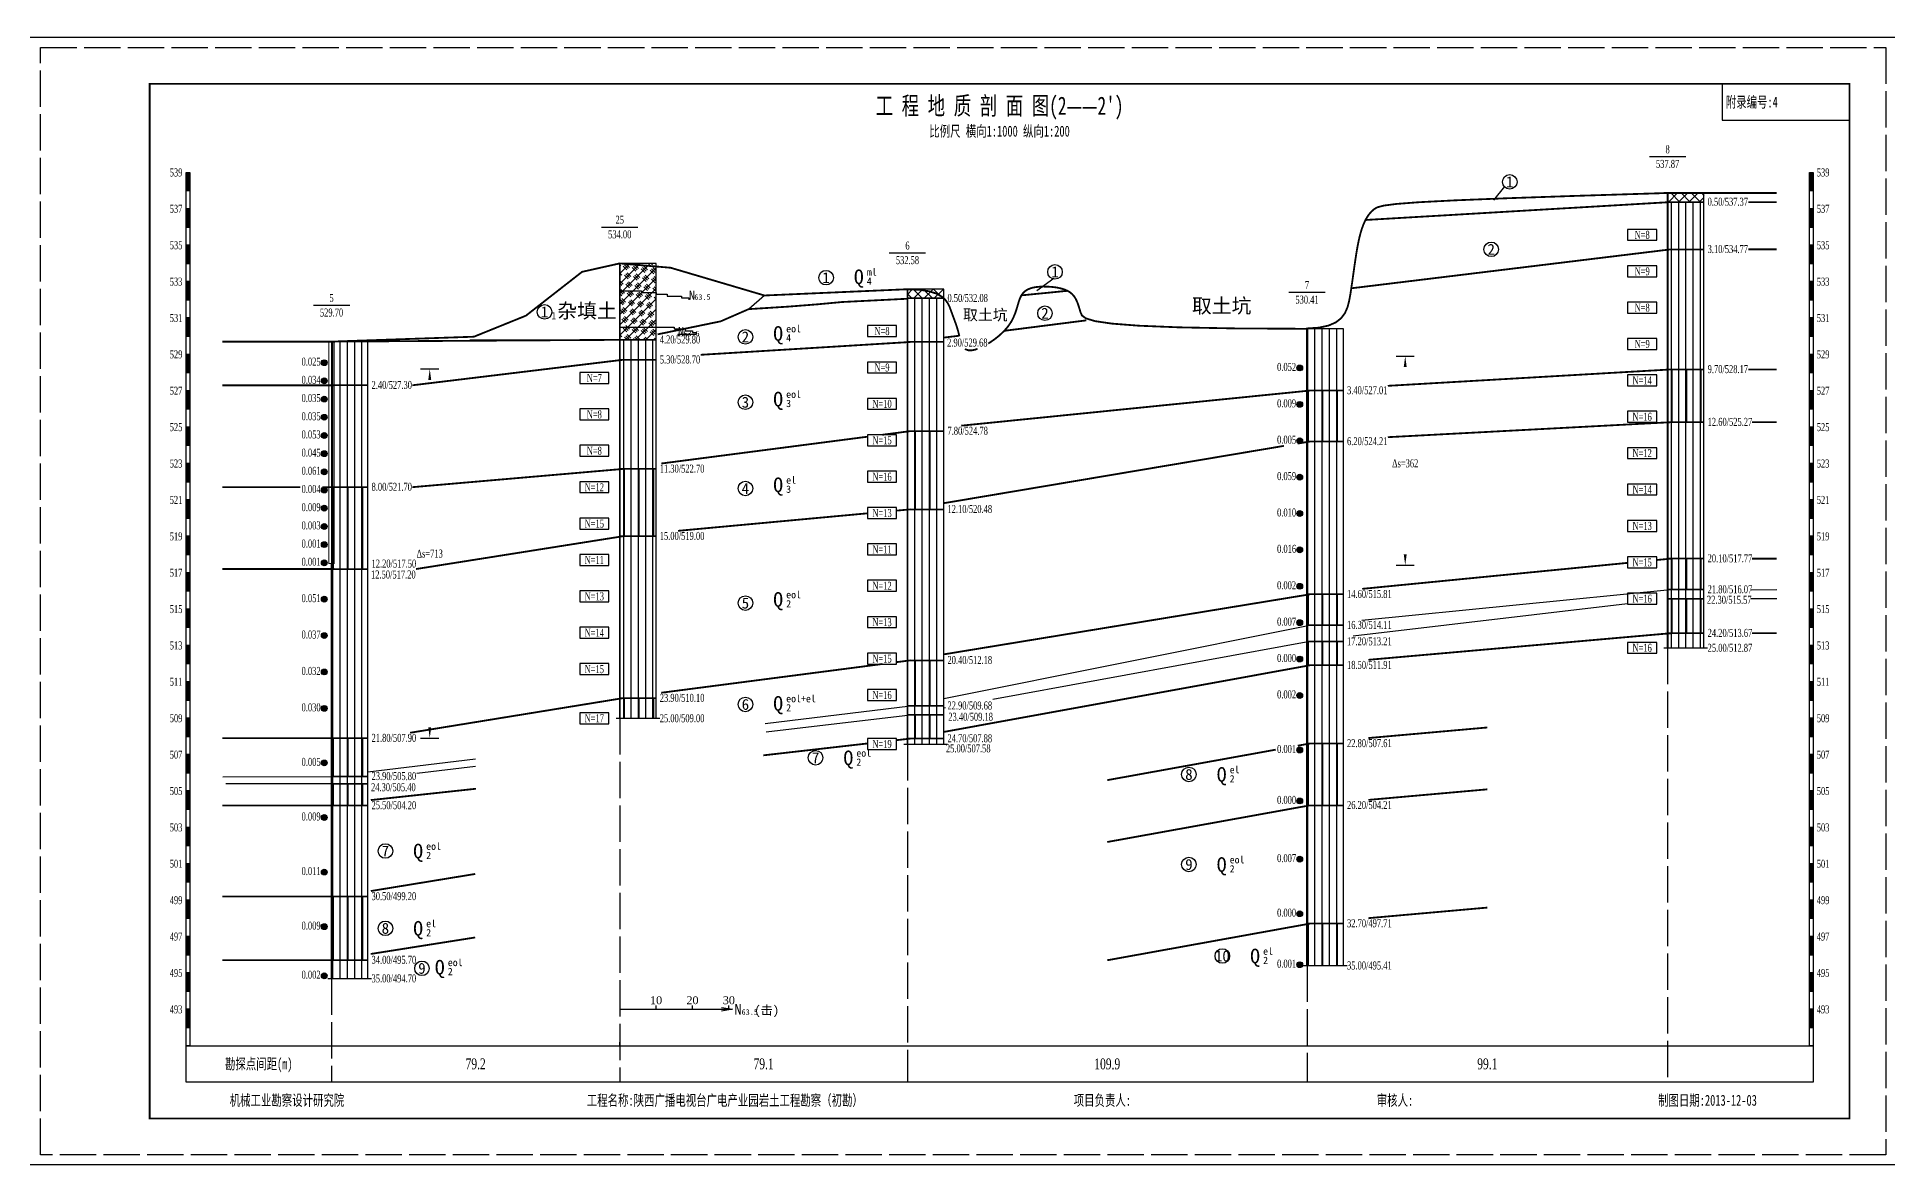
# Model space of a CAD drawing. Header units: millimetres. Extents: x -242 to 4355, y 2409 to 2741.
# Drawn here: x 355 to 864, y 2420 to 2730 of the extents above; entities that cross this region are included whole.
import ezdxf
from ezdxf.enums import TextEntityAlignment as Align

# ---------------------------------------------------------------- set-up
doc = ezdxf.new("R2010")
doc.units = ezdxf.units.MM
doc.linetypes.add('XX', pattern=[12, 10, -2])
doc.layers.add('MASKTEXT', color=7, linetype='Continuous')
doc.layers.add('黄土', color=52, linetype='Continuous')
doc.layers.add('打印边线框', color=3, linetype='Continuous', plot=False)
doc.styles.add('Dzcd', font='TIMES.TTF')
doc.styles.get("Standard").update_dxf_attribs({"font": 'SimSun.ttf'})
pattern_1 = [(90, (0, -7.14), (-2, 1e-16), [])]
pattern_2 = [(90, (0, -7.14), (-2, 1e-16), []), (90, (0.1, -7.14), (-4, 2e-16), []), (90, (0.2, -7.14), (-4, 2e-16), [])]
pattern_3 = [(45, (435.6275, -2.215), (-1.4142136, 1.4142136), []), (315, (435.6275, -2.215), (1.4142136, 1.4142136), [])]

# ---------------------------------------------------------------- blocks, each defined once
blk = doc.blocks.new('TL_YZY')
h = blk.add_hatch(color=256)
edge = h.paths.add_edge_path()
edge.add_arc((0, -0.79), 0.8, 0, 360)
blk.add_circle((0, -0.79), 0.8)
blk = doc.blocks.new('TL_BGN')
for p, q in [((0, -3), (0, 0)), ((0, 0), (-8, 0)), ((-8, 0), (-8, -3)), ((-8, -3), (0, -3))]:
    blk.add_line(p, q)

msp = doc.modelspace()

# ---------------------------------------------------------------- hatches: boundary and pattern name
for points in [[(395.628, 2687.785), (395.628, 2692.785), (396.628, 2692.785), (396.628, 2687.785)], [(841.958, 2687.785), (841.958, 2692.785), (842.958, 2692.785), (842.958, 2687.785)], [(395.628, 2677.785), (395.628, 2682.785), (396.628, 2682.785), (396.628, 2677.785)], [(841.958, 2677.785), (841.958, 2682.785), (842.958, 2682.785), (842.958, 2677.785)], [(395.628, 2667.785), (395.628, 2672.785), (396.628, 2672.785), (396.628, 2667.785)], [(841.958, 2667.785), (841.958, 2672.785), (842.958, 2672.785), (842.958, 2667.785)], [(395.628, 2657.785), (395.628, 2662.785), (396.628, 2662.785), (396.628, 2657.785)], [(841.958, 2657.785), (841.958, 2662.785), (842.958, 2662.785), (842.958, 2657.785)], [(395.628, 2647.785), (395.628, 2652.785), (396.628, 2652.785), (396.628, 2647.785)], [(841.958, 2647.785), (841.958, 2652.785), (842.958, 2652.785), (842.958, 2647.785)], [(395.628, 2637.785), (395.628, 2642.785), (396.628, 2642.785), (396.628, 2637.785)], [(841.958, 2637.785), (841.958, 2642.785), (842.958, 2642.785), (842.958, 2637.785)], [(395.628, 2627.785), (395.628, 2632.785), (396.628, 2632.785), (396.628, 2627.785)], [(841.958, 2627.785), (841.958, 2632.785), (842.958, 2632.785), (842.958, 2627.785)], [(395.628, 2617.785), (395.628, 2622.785), (396.628, 2622.785), (396.628, 2617.785)], [(841.958, 2617.785), (841.958, 2622.785), (842.958, 2622.785), (842.958, 2617.785)], [(395.628, 2607.785), (395.628, 2612.785), (396.628, 2612.785), (396.628, 2607.785)], [(841.958, 2607.785), (841.958, 2612.785), (842.958, 2612.785), (842.958, 2607.785)], [(395.628, 2597.785), (395.628, 2602.785), (396.628, 2602.785), (396.628, 2597.785)], [(841.958, 2597.785), (841.958, 2602.785), (842.958, 2602.785), (842.958, 2597.785)], [(395.628, 2587.785), (395.628, 2592.785), (396.628, 2592.785), (396.628, 2587.785)], [(841.958, 2587.785), (841.958, 2592.785), (842.958, 2592.785), (842.958, 2587.785)], [(395.628, 2577.785), (395.628, 2582.785), (396.628, 2582.785), (396.628, 2577.785)], [(841.958, 2577.785), (841.958, 2582.785), (842.958, 2582.785), (842.958, 2577.785)], [(395.628, 2567.785), (395.628, 2572.785), (396.628, 2572.785), (396.628, 2567.785)], [(841.958, 2567.785), (841.958, 2572.785), (842.958, 2572.785), (842.958, 2567.785)], [(395.628, 2557.785), (395.628, 2562.785), (396.628, 2562.785), (396.628, 2557.785)], [(841.958, 2557.785), (841.958, 2562.785), (842.958, 2562.785), (842.958, 2557.785)], [(395.628, 2547.785), (395.628, 2552.785), (396.628, 2552.785), (396.628, 2547.785)], [(841.958, 2547.785), (841.958, 2552.785), (842.958, 2552.785), (842.958, 2547.785)], [(395.628, 2537.785), (395.628, 2542.785), (396.628, 2542.785), (396.628, 2537.785)], [(841.958, 2537.785), (841.958, 2542.785), (842.958, 2542.785), (842.958, 2537.785)], [(395.628, 2527.785), (395.628, 2532.785), (396.628, 2532.785), (396.628, 2527.785)], [(841.958, 2527.785), (841.958, 2532.785), (842.958, 2532.785), (842.958, 2527.785)], [(395.628, 2517.785), (395.628, 2522.785), (396.628, 2522.785), (396.628, 2517.785)], [(841.958, 2517.785), (841.958, 2522.785), (842.958, 2522.785), (842.958, 2517.785)], [(395.628, 2507.785), (395.628, 2512.785), (396.628, 2512.785), (396.628, 2507.785)], [(841.958, 2507.785), (841.958, 2512.785), (842.958, 2512.785), (842.958, 2507.785)], [(395.628, 2497.785), (395.628, 2502.785), (396.628, 2502.785), (396.628, 2497.785)], [(841.958, 2497.785), (841.958, 2502.785), (842.958, 2502.785), (842.958, 2497.785)], [(395.628, 2487.785), (395.628, 2492.785), (396.628, 2492.785), (396.628, 2487.785)], [(841.958, 2487.785), (841.958, 2492.785), (842.958, 2492.785), (842.958, 2487.785)], [(395.628, 2477.785), (395.628, 2482.785), (396.628, 2482.785), (396.628, 2477.785)], [(841.958, 2477.785), (841.958, 2482.785), (842.958, 2482.785), (842.958, 2477.785)], [(395.628, 2467.785), (395.628, 2472.785), (396.628, 2472.785), (396.628, 2467.785)], [(841.958, 2467.785), (841.958, 2472.785), (842.958, 2472.785), (842.958, 2467.785)], [(395.628, 2457.785), (395.628, 2462.785), (396.628, 2462.785), (396.628, 2457.785)], [(841.958, 2457.785), (841.958, 2462.785), (842.958, 2462.785), (842.958, 2457.785)]]:
    msp.add_hatch(color=0).paths.add_polyline_path(points)
h = msp.add_hatch()
h.set_pattern_fill('素填土', color=0, scale=0.5, style=0)
h.set_pattern_definition(pattern_3)
h.paths.add_polyline_path([(802.958, 2687.135), (802.958, 2684.635), (812.958, 2684.635), (812.958, 2687.135)])
h = msp.add_hatch()
h.set_pattern_fill('杂填土', color=0, scale=0.5, style=0)
h.set_pattern_definition([(45, (435.6275, -2.215), (-1.4142136, 1.4142136), []), (315, (436.2764, -0.5736), (2.4748737, -0.3535534), [1.414, -2.586]), (315, (436.6263, -0.2071), (2.4748737, -0.3535534), [1.414, -2.586]), (315, (436.9937, 0.1402), (2.4748737, -0.3535534), [1.414, -2.586])])
h.paths.add_polyline_path([(514.868, 2667.785), (514.868, 2646.785), (524.868, 2646.785), (524.868, 2667.785)])
h = msp.add_hatch()
h.set_pattern_fill('素填土', color=0, scale=0.5, style=0)
h.set_pattern_definition(pattern_3)
h.paths.add_polyline_path([(593.968, 2660.685), (593.968, 2658.185), (603.968, 2658.185), (603.968, 2660.685)])
h = msp.add_hatch()
h.set_pattern_fill('古土壤', color=0, scale=0.5, style=0)
h.set_pattern_definition(pattern_2)
h.paths.add_polyline_path([(802.958, 2638.635), (802.958, 2624.135), (812.958, 2624.135), (812.958, 2638.635)])
h = msp.add_hatch()
h.set_pattern_fill('古土壤', color=0, scale=0.5, style=0)
h.set_pattern_definition(pattern_2)
h.paths.add_polyline_path([(703.818, 2632.835), (703.818, 2618.835), (713.818, 2618.835), (713.818, 2632.835)])
h = msp.add_hatch()
h.set_pattern_fill('古土壤', color=0, scale=0.5, style=0)
h.set_pattern_definition(pattern_2)
h.paths.add_polyline_path([(593.968, 2621.685), (593.968, 2600.185), (603.968, 2600.185), (603.968, 2621.685)])
h = msp.add_hatch()
h.set_pattern_fill('古土壤', color=0, scale=0.5, style=0)
h.set_pattern_definition(pattern_2)
h.paths.add_polyline_path([(514.868, 2611.285), (514.868, 2592.785), (524.868, 2592.785), (524.868, 2611.285)])
h = msp.add_hatch()
h.set_pattern_fill('古土壤', color=0, scale=0.5, style=0)
h.set_pattern_definition(pattern_2)
h.paths.add_polyline_path([(435.628, 2606.285), (435.628, 2583.785), (445.628, 2583.785), (445.628, 2606.285)])
h = msp.add_hatch()
h.set_pattern_fill('古土壤', color=0, scale=0.5, style=0)
h.set_pattern_definition(pattern_2)
h.paths.add_polyline_path([(802.958, 2586.635), (802.958, 2578.135), (812.958, 2578.135), (812.958, 2586.635)])
h = msp.add_hatch()
h.set_pattern_fill('古土壤', color=0, scale=0.5, style=0)
h.set_pattern_definition(pattern_2)
h.paths.add_polyline_path([(703.818, 2576.835), (703.818, 2568.335), (713.818, 2568.335), (713.818, 2576.835)])
h = msp.add_hatch()
h.set_pattern_fill('古土壤', color=0, scale=0.5, style=0)
h.set_pattern_definition(pattern_2)
h.paths.add_polyline_path([(802.958, 2575.635), (802.958, 2566.135), (812.958, 2566.135), (812.958, 2575.635)])
h = msp.add_hatch()
h.set_pattern_fill('古土壤', color=0, scale=0.5, style=0)
h.set_pattern_definition(pattern_2)
h.paths.add_polyline_path([(703.818, 2563.835), (703.818, 2557.335), (713.818, 2557.335), (713.818, 2563.835)])
h = msp.add_hatch()
h.set_pattern_fill('古土壤', color=0, scale=0.5, style=0)
h.set_pattern_definition(pattern_2)
h.paths.add_polyline_path([(593.968, 2558.685), (593.968, 2546.185), (603.968, 2546.185), (603.968, 2558.685)])
h = msp.add_hatch()
h.set_pattern_fill('古土壤', color=0, scale=0.5, style=0)
h.set_pattern_definition(pattern_2)
h.paths.add_polyline_path([(514.868, 2548.285), (514.868, 2542.785), (524.868, 2542.785), (524.868, 2548.285)])
h = msp.add_hatch()
h.set_pattern_fill('古土壤', color=0, scale=0.5, style=0)
h.set_pattern_definition(pattern_2)
h.paths.add_polyline_path([(593.968, 2543.685), (593.968, 2537.185), (603.968, 2537.185), (603.968, 2543.685)])
h = msp.add_hatch()
h.set_pattern_fill('古土壤', color=0, scale=0.5, style=0)
h.set_pattern_definition(pattern_2)
h.paths.add_polyline_path([(435.628, 2537.285), (435.628, 2526.785), (445.628, 2526.785), (445.628, 2537.285)])
h = msp.add_hatch()
h.set_pattern_fill('古土壤', color=0, scale=0.5, style=0)
h.set_pattern_definition(pattern_2)
h.paths.add_polyline_path([(703.818, 2535.835), (703.818, 2518.835), (713.818, 2518.835), (713.818, 2535.835)])
h = msp.add_hatch()
h.set_pattern_fill('古土壤', color=0, scale=0.5, style=0)
h.set_pattern_definition(pattern_2)
h.paths.add_polyline_path([(435.628, 2524.785), (435.628, 2518.785), (445.628, 2518.785), (445.628, 2524.785)])
h = msp.add_hatch()
h.set_pattern_fill('古土壤', color=0, scale=0.5, style=0)
h.set_pattern_definition(pattern_2)
h.paths.add_polyline_path([(435.628, 2493.785), (435.628, 2476.285), (445.628, 2476.285), (445.628, 2493.785)])
h = msp.add_hatch()
h.set_pattern_fill('古土壤', color=0, scale=0.5, style=0)
h.set_pattern_definition(pattern_2)
h.paths.add_polyline_path([(703.818, 2486.335), (703.818, 2474.835), (713.818, 2474.835), (713.818, 2486.335)])
at = {"layer": '黄土'}
h = msp.add_hatch(dxfattribs=at)
h.set_pattern_fill('黄土', color=0, scale=0.5, style=0)
h.set_pattern_definition(pattern_1)
h.paths.add_polyline_path([(802.958, 2684.635), (802.958, 2671.635), (812.958, 2671.635), (812.958, 2684.635)])
h = msp.add_hatch(dxfattribs=at)
h.set_pattern_fill('黄土', color=0, scale=0.5, style=0)
h.set_pattern_definition(pattern_1)
h.paths.add_polyline_path([(802.958, 2671.635), (802.958, 2638.635), (812.958, 2638.635), (812.958, 2671.635)])
h = msp.add_hatch(dxfattribs=at)
h.set_pattern_fill('黄土', color=0, scale=0.5, style=0)
h.set_pattern_definition(pattern_1)
h.paths.add_polyline_path([(593.968, 2658.185), (593.968, 2646.185), (603.968, 2646.185), (603.968, 2658.185)])
h = msp.add_hatch(dxfattribs=at)
h.set_pattern_fill('黄土', color=0, scale=0.5, style=0)
h.set_pattern_definition(pattern_1)
h.paths.add_polyline_path([(435.628, 2646.285), (435.628, 2634.285), (445.628, 2634.285), (445.628, 2646.285)])
h = msp.add_hatch(dxfattribs=at)
h.set_pattern_fill('黄土', color=0, scale=0.5, style=0)
h.set_pattern_definition(pattern_1)
h.paths.add_polyline_path([(514.868, 2646.785), (514.868, 2641.285), (524.868, 2641.285), (524.868, 2646.785)])
h = msp.add_hatch(dxfattribs=at)
h.set_pattern_fill('黄土', color=0, scale=0.5, style=0)
h.set_pattern_definition(pattern_1)
h.paths.add_polyline_path([(703.818, 2649.835), (703.818, 2632.835), (713.818, 2632.835), (713.818, 2649.835)])
h = msp.add_hatch(dxfattribs=at)
h.set_pattern_fill('黄土', color=0, scale=0.5, style=0)
h.set_pattern_definition(pattern_1)
h.paths.add_polyline_path([(514.868, 2641.285), (514.868, 2611.285), (524.868, 2611.285), (524.868, 2641.285)])
h = msp.add_hatch(dxfattribs=at)
h.set_pattern_fill('黄土', color=0, scale=0.5, style=0)
h.set_pattern_definition(pattern_1)
h.paths.add_polyline_path([(593.968, 2646.185), (593.968, 2621.685), (603.968, 2621.685), (603.968, 2646.185)])
h = msp.add_hatch(dxfattribs=at)
h.set_pattern_fill('黄土', color=0, scale=0.5, style=0)
h.set_pattern_definition(pattern_1)
h.paths.add_polyline_path([(435.628, 2634.285), (435.628, 2606.285), (445.628, 2606.285), (445.628, 2634.285)])
h = msp.add_hatch(dxfattribs=at)
h.set_pattern_fill('黄土', color=0, scale=0.5, style=0)
h.set_pattern_definition(pattern_1)
h.paths.add_polyline_path([(802.958, 2624.135), (802.958, 2586.635), (812.958, 2586.635), (812.958, 2624.135)])
h = msp.add_hatch(dxfattribs=at)
h.set_pattern_fill('黄土', color=0, scale=0.5, style=0)
h.set_pattern_definition(pattern_1)
h.paths.add_polyline_path([(703.818, 2618.835), (703.818, 2576.835), (713.818, 2576.835), (713.818, 2618.835)])
h = msp.add_hatch(dxfattribs=at)
h.set_pattern_fill('黄土', color=0, scale=0.5, style=0)
h.set_pattern_definition(pattern_1)
h.paths.add_polyline_path([(593.968, 2600.185), (593.968, 2558.685), (603.968, 2558.685), (603.968, 2600.185)])
h = msp.add_hatch(dxfattribs=at)
h.set_pattern_fill('黄土', color=0, scale=0.5, style=0)
h.set_pattern_definition(pattern_1)
h.paths.add_polyline_path([(514.868, 2592.785), (514.868, 2548.285), (524.868, 2548.285), (524.868, 2592.785)])
h = msp.add_hatch(dxfattribs=at)
h.set_pattern_fill('黄土', color=0, scale=0.5, style=0)
h.set_pattern_definition(pattern_1)
h.paths.add_polyline_path([(435.628, 2583.785), (435.628, 2537.285), (445.628, 2537.285), (445.628, 2583.785)])
h = msp.add_hatch(dxfattribs=at)
h.set_pattern_fill('黄土', color=0, scale=0.5, style=0)
h.set_pattern_definition(pattern_1)
h.paths.add_polyline_path([(802.958, 2578.135), (802.958, 2575.635), (812.958, 2575.635), (812.958, 2578.135)])
h = msp.add_hatch(dxfattribs=at)
h.set_pattern_fill('黄土', color=0, scale=0.5, style=0)
h.set_pattern_definition(pattern_1)
h.paths.add_polyline_path([(703.818, 2568.335), (703.818, 2563.835), (713.818, 2563.835), (713.818, 2568.335)])
h = msp.add_hatch(dxfattribs=at)
h.set_pattern_fill('黄土', color=0, scale=0.5, style=0)
h.set_pattern_definition(pattern_1)
h.paths.add_polyline_path([(802.958, 2566.135), (802.958, 2562.135), (812.958, 2562.135), (812.958, 2566.135)])
h = msp.add_hatch(dxfattribs=at)
h.set_pattern_fill('黄土', color=0, scale=0.5, style=0)
h.set_pattern_definition(pattern_1)
h.paths.add_polyline_path([(703.818, 2557.335), (703.818, 2535.835), (713.818, 2535.835), (713.818, 2557.335)])
h = msp.add_hatch(dxfattribs=at)
h.set_pattern_fill('黄土', color=0, scale=0.5, style=0)
h.set_pattern_definition(pattern_1)
h.paths.add_polyline_path([(593.968, 2546.185), (593.968, 2543.685), (603.968, 2543.685), (603.968, 2546.185)])
h = msp.add_hatch(dxfattribs=at)
h.set_pattern_fill('黄土', color=0, scale=0.5, style=0)
h.set_pattern_definition(pattern_1)
h.paths.add_polyline_path([(593.968, 2537.185), (593.968, 2535.685), (603.968, 2535.685), (603.968, 2537.185)])
h = msp.add_hatch(dxfattribs=at)
h.set_pattern_fill('黄土', color=0, scale=0.5, style=0)
h.set_pattern_definition(pattern_1)
h.paths.add_polyline_path([(435.628, 2526.785), (435.628, 2524.785), (445.628, 2524.785), (445.628, 2526.785)])
h = msp.add_hatch(dxfattribs=at)
h.set_pattern_fill('黄土', color=0, scale=0.5, style=0)
h.set_pattern_definition(pattern_1)
h.paths.add_polyline_path([(435.628, 2518.785), (435.628, 2493.785), (445.628, 2493.785), (445.628, 2518.785)])
h = msp.add_hatch(dxfattribs=at)
h.set_pattern_fill('黄土', color=0, scale=0.5, style=0)
h.set_pattern_definition(pattern_1)
h.paths.add_polyline_path([(703.818, 2518.835), (703.818, 2486.335), (713.818, 2486.335), (713.818, 2518.835)])
h = msp.add_hatch(dxfattribs=at)
h.set_pattern_fill('黄土', color=0, scale=0.5, style=0)
h.set_pattern_definition(pattern_1)
h.paths.add_polyline_path([(435.628, 2476.285), (435.628, 2471.285), (445.628, 2471.285), (445.628, 2476.285)])

# ---------------------------------------------------------------- linework, layer by layer
at = {"color": 0}
for p, q in [((797.958, 2697.135), (807.958, 2697.135)), ((758.138, 2688.924), (755.078, 2685.168)), ((509.868, 2677.785), (519.868, 2677.785)), ((588.968, 2670.685), (598.968, 2670.685)), ((634.177, 2663.625), (629.563, 2660.233)), ((554.662, 2658.966), (550.314, 2655.217)), ((625.288, 2659.001), (637.975, 2660.249)), ((698.818, 2659.835), (708.818, 2659.835)), ((430.628, 2656.285), (440.628, 2656.285)), ((473.687, 2646.785), (515.668, 2646.785)), ((728.318, 2642.335), (733.318, 2642.335)), ((460.128, 2638.785), (465.128, 2638.785)), ((728.318, 2584.809), (733.318, 2584.809)), ((718.924, 2569.735), (803.758, 2578.135)), ((825.938, 2578.112), (832.958, 2578.135)), ((832.958, 2575.635), (825.938, 2575.635)), ((791.958, 2574.242), (716.507, 2565.335)), ((603.968, 2548.187), (704.618, 2568.335)), ((704.618, 2563.835), (617.413, 2547.955)), ((801.958, 2562.135), (813.958, 2562.135)), ((554.815, 2541.352), (594.768, 2546.185)), ((604.441, 2545.593), (603.968, 2545.506)), ((513.868, 2542.785), (525.868, 2542.785)), ((555.083, 2539.045), (594.768, 2543.685)), ((460.128, 2537.285), (465.128, 2537.285)), ((592.968, 2535.685), (604.968, 2535.685)), ((445.628, 2528.005), (475.228, 2531.623)), ((475.24, 2529.514), (459.123, 2527.59)), ((405.728, 2526.685), (436.428, 2526.785)), ((435.628, 2524.785), (406.528, 2524.785)), ((702.818, 2474.835), (714.818, 2474.835)), ((434.628, 2471.285), (446.628, 2471.285)), ((524.868, 2462.785), (524.868, 2463.785)), ((534.868, 2462.785), (534.868, 2463.785)), ((544.868, 2462.785), (544.868, 2463.785)), ((514.868, 2462.785), (545.868, 2462.785)), ((514.868, 2452.785), (514.868, 2453.785))]:
    msp.add_line(p, q, dxfattribs=at)
at = {"color": 0, "linetype": 'XX'}
for p, q in [((802.958, 2562.135), (802.958, 2442.785)), ((514.868, 2542.785), (514.868, 2442.785)), ((593.968, 2535.685), (593.968, 2442.785)), ((703.818, 2474.835), (703.818, 2442.785)), ((435.628, 2471.285), (435.628, 2442.785))]:
    msp.add_line(p, q, dxfattribs=at)
at = {"color": 0, "const_width": 0.5}
msp.add_lwpolyline([(385.628, 2432.785), (385.628, 2717.135), (852.958, 2717.135), (852.958, 2432.785)], close=True, dxfattribs=at)
at = {"color": 0}
for points in [[(817.958, 2717.135), (817.958, 2707.135), (852.958, 2707.135)], [(514.868, 2660.285), (520.868, 2660.285), (520.868, 2659.785), (524.868, 2659.785), (524.868, 2659.285), (527.868, 2659.285), (527.868, 2658.785), (531.868, 2658.785), (531.868, 2658.285), (533.868, 2658.285), (533.868, 2657.785)], [(514.868, 2650.285), (529.868, 2650.285), (529.868, 2649.785), (532.868, 2649.785), (532.868, 2649.285), (534.868, 2649.285), (534.868, 2648.785), (535.868, 2648.785), (535.868, 2648.285), (530.868, 2648.285), (530.868, 2647.785)], [(542.868, 2463.285), (545.868, 2462.785), (542.868, 2462.285)]]:
    msp.add_lwpolyline(points, dxfattribs=at)
for points in [[(395.628, 2687.785), (395.628, 2692.785), (396.628, 2692.785), (396.628, 2687.785)], [(841.958, 2687.785), (841.958, 2692.785), (842.958, 2692.785), (842.958, 2687.785)], [(395.628, 2682.785), (395.628, 2687.785), (396.628, 2687.785), (396.628, 2682.785)], [(802.958, 2687.135), (802.958, 2684.635), (812.958, 2684.635), (812.958, 2687.135)], [(841.958, 2682.785), (841.958, 2687.785), (842.958, 2687.785), (842.958, 2682.785)], [(395.628, 2677.785), (395.628, 2682.785), (396.628, 2682.785), (396.628, 2677.785)], [(802.958, 2684.635), (802.958, 2671.635), (812.958, 2671.635), (812.958, 2684.635)], [(841.958, 2677.785), (841.958, 2682.785), (842.958, 2682.785), (842.958, 2677.785)], [(395.628, 2672.785), (395.628, 2677.785), (396.628, 2677.785), (396.628, 2672.785)], [(841.958, 2672.785), (841.958, 2677.785), (842.958, 2677.785), (842.958, 2672.785)], [(395.628, 2667.785), (395.628, 2672.785), (396.628, 2672.785), (396.628, 2667.785)], [(841.958, 2667.785), (841.958, 2672.785), (842.958, 2672.785), (842.958, 2667.785)], [(395.628, 2662.785), (395.628, 2667.785), (396.628, 2667.785), (396.628, 2662.785)], [(514.868, 2667.785), (514.868, 2646.785), (524.868, 2646.785), (524.868, 2667.785)], [(802.958, 2671.635), (802.958, 2638.635), (812.958, 2638.635), (812.958, 2671.635)], [(841.958, 2662.785), (841.958, 2667.785), (842.958, 2667.785), (842.958, 2662.785)], [(395.628, 2657.785), (395.628, 2662.785), (396.628, 2662.785), (396.628, 2657.785)], [(841.958, 2657.785), (841.958, 2662.785), (842.958, 2662.785), (842.958, 2657.785)], [(395.628, 2652.785), (395.628, 2657.785), (396.628, 2657.785), (396.628, 2652.785)], [(593.968, 2660.685), (593.968, 2658.185), (603.968, 2658.185), (603.968, 2660.685)], [(593.968, 2658.185), (593.968, 2646.185), (603.968, 2646.185), (603.968, 2658.185)], [(841.958, 2652.785), (841.958, 2657.785), (842.958, 2657.785), (842.958, 2652.785)], [(395.628, 2647.785), (395.628, 2652.785), (396.628, 2652.785), (396.628, 2647.785)], [(841.958, 2647.785), (841.958, 2652.785), (842.958, 2652.785), (842.958, 2647.785)], [(395.628, 2642.785), (395.628, 2647.785), (396.628, 2647.785), (396.628, 2642.785)], [(435.628, 2646.285), (435.628, 2634.285), (445.628, 2634.285), (445.628, 2646.285)], [(514.868, 2646.785), (514.868, 2641.285), (524.868, 2641.285), (524.868, 2646.785)], [(703.818, 2649.835), (703.818, 2632.835), (713.818, 2632.835), (713.818, 2649.835)], [(841.958, 2642.785), (841.958, 2647.785), (842.958, 2647.785), (842.958, 2642.785)], [(395.628, 2637.785), (395.628, 2642.785), (396.628, 2642.785), (396.628, 2637.785)], [(514.868, 2641.285), (514.868, 2611.285), (524.868, 2611.285), (524.868, 2641.285)], [(593.968, 2646.185), (593.968, 2621.685), (603.968, 2621.685), (603.968, 2646.185)], [(841.958, 2637.785), (841.958, 2642.785), (842.958, 2642.785), (842.958, 2637.785)], [(395.628, 2632.785), (395.628, 2637.785), (396.628, 2637.785), (396.628, 2632.785)], [(802.958, 2638.635), (802.958, 2624.135), (812.958, 2624.135), (812.958, 2638.635)], [(841.958, 2632.785), (841.958, 2637.785), (842.958, 2637.785), (842.958, 2632.785)], [(395.628, 2627.785), (395.628, 2632.785), (396.628, 2632.785), (396.628, 2627.785)], [(435.628, 2634.285), (435.628, 2606.285), (445.628, 2606.285), (445.628, 2634.285)], [(703.818, 2632.835), (703.818, 2618.835), (713.818, 2618.835), (713.818, 2632.835)], [(841.958, 2627.785), (841.958, 2632.785), (842.958, 2632.785), (842.958, 2627.785)], [(395.628, 2622.785), (395.628, 2627.785), (396.628, 2627.785), (396.628, 2622.785)], [(841.958, 2622.785), (841.958, 2627.785), (842.958, 2627.785), (842.958, 2622.785)], [(395.628, 2617.785), (395.628, 2622.785), (396.628, 2622.785), (396.628, 2617.785)], [(593.968, 2621.685), (593.968, 2600.185), (603.968, 2600.185), (603.968, 2621.685)], [(802.958, 2624.135), (802.958, 2586.635), (812.958, 2586.635), (812.958, 2624.135)], [(841.958, 2617.785), (841.958, 2622.785), (842.958, 2622.785), (842.958, 2617.785)], [(395.628, 2612.785), (395.628, 2617.785), (396.628, 2617.785), (396.628, 2612.785)], [(703.818, 2618.835), (703.818, 2576.835), (713.818, 2576.835), (713.818, 2618.835)], [(841.958, 2612.785), (841.958, 2617.785), (842.958, 2617.785), (842.958, 2612.785)], [(395.628, 2607.785), (395.628, 2612.785), (396.628, 2612.785), (396.628, 2607.785)], [(514.868, 2611.285), (514.868, 2592.785), (524.868, 2592.785), (524.868, 2611.285)], [(841.958, 2607.785), (841.958, 2612.785), (842.958, 2612.785), (842.958, 2607.785)], [(395.628, 2602.785), (395.628, 2607.785), (396.628, 2607.785), (396.628, 2602.785)], [(435.628, 2606.285), (435.628, 2583.785), (445.628, 2583.785), (445.628, 2606.285)], [(841.958, 2602.785), (841.958, 2607.785), (842.958, 2607.785), (842.958, 2602.785)], [(395.628, 2597.785), (395.628, 2602.785), (396.628, 2602.785), (396.628, 2597.785)], [(841.958, 2597.785), (841.958, 2602.785), (842.958, 2602.785), (842.958, 2597.785)], [(395.628, 2592.785), (395.628, 2597.785), (396.628, 2597.785), (396.628, 2592.785)], [(593.968, 2600.185), (593.968, 2558.685), (603.968, 2558.685), (603.968, 2600.185)], [(841.958, 2592.785), (841.958, 2597.785), (842.958, 2597.785), (842.958, 2592.785)], [(395.628, 2587.785), (395.628, 2592.785), (396.628, 2592.785), (396.628, 2587.785)], [(514.868, 2592.785), (514.868, 2548.285), (524.868, 2548.285), (524.868, 2592.785)], [(841.958, 2587.785), (841.958, 2592.785), (842.958, 2592.785), (842.958, 2587.785)], [(395.628, 2582.785), (395.628, 2587.785), (396.628, 2587.785), (396.628, 2582.785)], [(802.958, 2586.635), (802.958, 2578.135), (812.958, 2578.135), (812.958, 2586.635)], [(841.958, 2582.785), (841.958, 2587.785), (842.958, 2587.785), (842.958, 2582.785)], [(395.628, 2577.785), (395.628, 2582.785), (396.628, 2582.785), (396.628, 2577.785)], [(435.628, 2583.785), (435.628, 2537.285), (445.628, 2537.285), (445.628, 2583.785)], [(841.958, 2577.785), (841.958, 2582.785), (842.958, 2582.785), (842.958, 2577.785)], [(395.628, 2572.785), (395.628, 2577.785), (396.628, 2577.785), (396.628, 2572.785)], [(703.818, 2576.835), (703.818, 2568.335), (713.818, 2568.335), (713.818, 2576.835)], [(802.958, 2578.135), (802.958, 2575.635), (812.958, 2575.635), (812.958, 2578.135)], [(802.958, 2575.635), (802.958, 2566.135), (812.958, 2566.135), (812.958, 2575.635)], [(841.958, 2572.785), (841.958, 2577.785), (842.958, 2577.785), (842.958, 2572.785)], [(395.628, 2567.785), (395.628, 2572.785), (396.628, 2572.785), (396.628, 2567.785)], [(841.958, 2567.785), (841.958, 2572.785), (842.958, 2572.785), (842.958, 2567.785)], [(395.628, 2562.785), (395.628, 2567.785), (396.628, 2567.785), (396.628, 2562.785)], [(703.818, 2568.335), (703.818, 2563.835), (713.818, 2563.835), (713.818, 2568.335)], [(802.958, 2566.135), (802.958, 2562.135), (812.958, 2562.135), (812.958, 2566.135)], [(841.958, 2562.785), (841.958, 2567.785), (842.958, 2567.785), (842.958, 2562.785)], [(395.628, 2557.785), (395.628, 2562.785), (396.628, 2562.785), (396.628, 2557.785)], [(703.818, 2563.835), (703.818, 2557.335), (713.818, 2557.335), (713.818, 2563.835)], [(841.958, 2557.785), (841.958, 2562.785), (842.958, 2562.785), (842.958, 2557.785)], [(395.628, 2552.785), (395.628, 2557.785), (396.628, 2557.785), (396.628, 2552.785)], [(593.968, 2558.685), (593.968, 2546.185), (603.968, 2546.185), (603.968, 2558.685)], [(703.818, 2557.335), (703.818, 2535.835), (713.818, 2535.835), (713.818, 2557.335)], [(841.958, 2552.785), (841.958, 2557.785), (842.958, 2557.785), (842.958, 2552.785)], [(395.628, 2547.785), (395.628, 2552.785), (396.628, 2552.785), (396.628, 2547.785)], [(841.958, 2547.785), (841.958, 2552.785), (842.958, 2552.785), (842.958, 2547.785)], [(395.628, 2542.785), (395.628, 2547.785), (396.628, 2547.785), (396.628, 2542.785)], [(514.868, 2548.285), (514.868, 2542.785), (524.868, 2542.785), (524.868, 2548.285)], [(593.968, 2546.185), (593.968, 2543.685), (603.968, 2543.685), (603.968, 2546.185)], [(841.958, 2542.785), (841.958, 2547.785), (842.958, 2547.785), (842.958, 2542.785)], [(395.628, 2537.785), (395.628, 2542.785), (396.628, 2542.785), (396.628, 2537.785)], [(593.968, 2543.685), (593.968, 2537.185), (603.968, 2537.185), (603.968, 2543.685)], [(841.958, 2537.785), (841.958, 2542.785), (842.958, 2542.785), (842.958, 2537.785)], [(395.628, 2532.785), (395.628, 2537.785), (396.628, 2537.785), (396.628, 2532.785)], [(435.628, 2537.285), (435.628, 2526.785), (445.628, 2526.785), (445.628, 2537.285)], [(593.968, 2537.185), (593.968, 2535.685), (603.968, 2535.685), (603.968, 2537.185)], [(703.818, 2535.835), (703.818, 2518.835), (713.818, 2518.835), (713.818, 2535.835)], [(841.958, 2532.785), (841.958, 2537.785), (842.958, 2537.785), (842.958, 2532.785)], [(395.628, 2527.785), (395.628, 2532.785), (396.628, 2532.785), (396.628, 2527.785)], [(841.958, 2527.785), (841.958, 2532.785), (842.958, 2532.785), (842.958, 2527.785)], [(395.628, 2522.785), (395.628, 2527.785), (396.628, 2527.785), (396.628, 2522.785)], [(435.628, 2526.785), (435.628, 2524.785), (445.628, 2524.785), (445.628, 2526.785)], [(435.628, 2524.785), (435.628, 2518.785), (445.628, 2518.785), (445.628, 2524.785)], [(841.958, 2522.785), (841.958, 2527.785), (842.958, 2527.785), (842.958, 2522.785)], [(395.628, 2517.785), (395.628, 2522.785), (396.628, 2522.785), (396.628, 2517.785)], [(841.958, 2517.785), (841.958, 2522.785), (842.958, 2522.785), (842.958, 2517.785)], [(395.628, 2512.785), (395.628, 2517.785), (396.628, 2517.785), (396.628, 2512.785)], [(435.628, 2518.785), (435.628, 2493.785), (445.628, 2493.785), (445.628, 2518.785)], [(703.818, 2518.835), (703.818, 2486.335), (713.818, 2486.335), (713.818, 2518.835)], [(841.958, 2512.785), (841.958, 2517.785), (842.958, 2517.785), (842.958, 2512.785)], [(395.628, 2507.785), (395.628, 2512.785), (396.628, 2512.785), (396.628, 2507.785)], [(841.958, 2507.785), (841.958, 2512.785), (842.958, 2512.785), (842.958, 2507.785)], [(395.628, 2502.785), (395.628, 2507.785), (396.628, 2507.785), (396.628, 2502.785)], [(841.958, 2502.785), (841.958, 2507.785), (842.958, 2507.785), (842.958, 2502.785)], [(395.628, 2497.785), (395.628, 2502.785), (396.628, 2502.785), (396.628, 2497.785)], [(841.958, 2497.785), (841.958, 2502.785), (842.958, 2502.785), (842.958, 2497.785)], [(395.628, 2492.785), (395.628, 2497.785), (396.628, 2497.785), (396.628, 2492.785)], [(435.628, 2493.785), (435.628, 2476.285), (445.628, 2476.285), (445.628, 2493.785)], [(841.958, 2492.785), (841.958, 2497.785), (842.958, 2497.785), (842.958, 2492.785)], [(395.628, 2487.785), (395.628, 2492.785), (396.628, 2492.785), (396.628, 2487.785)], [(841.958, 2487.785), (841.958, 2492.785), (842.958, 2492.785), (842.958, 2487.785)], [(395.628, 2482.785), (395.628, 2487.785), (396.628, 2487.785), (396.628, 2482.785)], [(703.818, 2486.335), (703.818, 2474.835), (713.818, 2474.835), (713.818, 2486.335)], [(841.958, 2482.785), (841.958, 2487.785), (842.958, 2487.785), (842.958, 2482.785)], [(395.628, 2477.785), (395.628, 2482.785), (396.628, 2482.785), (396.628, 2477.785)], [(841.958, 2477.785), (841.958, 2482.785), (842.958, 2482.785), (842.958, 2477.785)], [(395.628, 2472.785), (395.628, 2477.785), (396.628, 2477.785), (396.628, 2472.785)], [(435.628, 2476.285), (435.628, 2471.285), (445.628, 2471.285), (445.628, 2476.285)], [(841.958, 2472.785), (841.958, 2477.785), (842.958, 2477.785), (842.958, 2472.785)], [(395.628, 2467.785), (395.628, 2472.785), (396.628, 2472.785), (396.628, 2467.785)], [(841.958, 2467.785), (841.958, 2472.785), (842.958, 2472.785), (842.958, 2467.785)], [(395.628, 2462.785), (395.628, 2467.785), (396.628, 2467.785), (396.628, 2462.785)], [(841.958, 2462.785), (841.958, 2467.785), (842.958, 2467.785), (842.958, 2462.785)], [(395.628, 2457.785), (395.628, 2462.785), (396.628, 2462.785), (396.628, 2457.785)], [(841.958, 2457.785), (841.958, 2462.785), (842.958, 2462.785), (842.958, 2457.785)], [(395.628, 2452.785), (395.628, 2457.785), (396.628, 2457.785), (396.628, 2452.785)], [(841.958, 2452.785), (841.958, 2457.785), (842.958, 2457.785), (842.958, 2452.785)], [(395.628, 2452.785), (842.958, 2452.785), (842.958, 2442.785), (395.628, 2442.785)]]:
    msp.add_lwpolyline(points, close=True, dxfattribs=at)
at = {"color": 0, "const_width": 0.5}
for points in [[(703.588, 2649.894), (707.031, 2650.118), (709.712, 2650.691), (711.737, 2651.576), (713.212, 2652.731), (714.242, 2654.117), (714.934, 2655.694), (715.394, 2657.423), (715.728, 2659.264), (716.026, 2661.179), (716.31, 2663.138), (716.586, 2665.114), (716.862, 2667.077), (717.142, 2669.002), (717.433, 2670.859), (717.741, 2672.621), (718.073, 2674.26), (718.435, 2675.753), (718.83, 2677.104), (719.263, 2678.318), (719.738, 2679.403), (720.26, 2680.368), (720.833, 2681.219), (721.46, 2681.963), (722.146, 2682.608), (723.038, 2683.166), (724.848, 2683.664), (728.434, 2684.133), (734.652, 2684.604), (744.357, 2685.108), (758.405, 2685.677), (777.653, 2686.343), (802.958, 2687.135)], [(801.913, 2687.126), (802.958, 2687.135), (832.958, 2687.135)], [(719.642, 2679.701), (803.758, 2684.635)], [(825.173, 2684.635), (832.958, 2684.635)], [(715.989, 2660.943), (803.758, 2671.635)], [(825.173, 2671.635), (832.958, 2671.635)], [(405.628, 2646.285), (435.628, 2646.285), (474.79, 2647.639), (489.072, 2653.418), (504.511, 2665.465), (514.868, 2667.785), (528.842, 2666.592), (554.662, 2658.966), (554.662, 2658.966), (593.968, 2660.685), (594.388, 2660.644)], [(616.175, 2645.764), (616.634, 2646.037), (618.033, 2647.011), (619.369, 2648.094), (620.586, 2649.254), (621.628, 2650.459), (622.456, 2651.678), (623.094, 2652.892), (623.585, 2654.081), (623.97, 2655.227), (624.291, 2656.31), (624.59, 2657.313), (624.908, 2658.216), (625.288, 2659.001), (625.762, 2659.653), (626.332, 2660.182), (626.988, 2660.597), (627.722, 2660.912), (628.527, 2661.139), (629.394, 2661.29), (630.315, 2661.377), (631.281, 2661.413), (632.282, 2661.406), (633.302, 2661.355), (634.319, 2661.254), (635.315, 2661.098), (636.269, 2660.882), (637.163, 2660.601), (637.975, 2660.249), (638.688, 2659.821), (639.287, 2659.315), (639.783, 2658.737), (640.194, 2658.096), (640.537, 2657.402), (640.829, 2656.665), (641.088, 2655.892), (641.331, 2655.094), (641.575, 2654.28), (641.952, 2653.461), (643.046, 2652.663), (645.557, 2651.912), (650.182, 2651.235), (657.623, 2650.659), (668.576, 2650.211), (683.741, 2649.919), (703.818, 2649.809)], [(593.968, 2658.071), (576.026, 2657.173), (569.353, 2656.55), (561.524, 2655.928), (554.585, 2655.484), (550.314, 2655.217), (542.625, 2651.867), (525.277, 2648.285)], [(593.968, 2660.685), (597.316, 2660.536), (599.93, 2660.121), (601.911, 2659.49), (603.363, 2658.692), (604.389, 2657.775), (605.091, 2656.79), (605.571, 2655.785), (605.933, 2654.808), (606.262, 2653.9), (606.575, 2653.054), (606.871, 2652.257), (607.15, 2651.491), (607.41, 2650.742), (607.653, 2649.994), (607.876, 2649.233), (608.081, 2648.442), (608.237, 2647.76)], [(625.288, 2659.001), (637.975, 2660.249)], [(620.586, 2649.254), (643.111, 2652.129)], [(436.428, 2646.285), (405.628, 2646.285)], [(434.878, 2646.285), (515.668, 2646.785)], [(537.083, 2642.66), (594.768, 2646.185)], [(603.968, 2647.395), (608.203, 2647.907)], [(457.843, 2634.285), (515.668, 2641.285)], [(609.813, 2644.31), (609.959, 2644.183), (610.654, 2643.913), (611.538, 2643.872), (612.625, 2644.089), (613.231, 2644.31)], [(726.033, 2634.135), (803.758, 2638.635)], [(825.173, 2638.635), (832.958, 2638.635)], [(436.428, 2634.285), (405.628, 2634.285)], [(608.746, 2623.185), (704.618, 2632.835)], [(587.073, 2620.685), (594.768, 2621.685)], [(726.033, 2620.024), (803.758, 2624.135)], [(826.188, 2624.135), (832.958, 2624.135)], [(526.274, 2612.785), (582.968, 2620.152)], [(603.968, 2601.883), (697.465, 2617.63)], [(701.227, 2618.264), (704.618, 2618.835)], [(457.843, 2606.285), (515.668, 2611.285)], [(427.033, 2606.285), (405.628, 2606.285)], [(436.428, 2606.285), (433.109, 2606.285)], [(590.968, 2599.834), (594.768, 2600.185)], [(530.893, 2594.285), (582.968, 2599.095)], [(458.858, 2583.785), (515.668, 2592.785)], [(718.984, 2578.335), (791.958, 2585.48)], [(799.958, 2586.263), (803.758, 2586.635)], [(826.188, 2586.635), (832.958, 2586.635)], [(436.428, 2583.785), (405.628, 2583.785)], [(603.968, 2560.337), (704.618, 2576.835)], [(720.709, 2558.835), (803.758, 2566.135)], [(826.188, 2566.135), (832.958, 2566.135)], [(526.274, 2549.785), (587.073, 2557.685)], [(590.968, 2558.191), (594.768, 2558.685)], [(603.968, 2539.019), (704.618, 2557.335)], [(457.241, 2538.785), (515.668, 2548.285)], [(720.709, 2537.335), (753.388, 2540.237)], [(436.428, 2537.285), (405.628, 2537.285)], [(554.348, 2532.581), (582.968, 2535.841)], [(590.968, 2536.752), (594.768, 2537.185)], [(648.893, 2525.762), (695.223, 2534.137)], [(701.283, 2535.232), (704.618, 2535.835)], [(436.428, 2518.785), (405.628, 2518.785)], [(446.434, 2520.285), (475.35, 2523.401)], [(648.893, 2508.762), (704.618, 2518.835)], [(720.709, 2520.335), (753.388, 2523.237)], [(446.434, 2495.285), (475.138, 2499.98)], [(436.428, 2493.785), (405.628, 2493.785)], [(720.709, 2487.835), (753.388, 2490.737)], [(648.893, 2476.262), (704.618, 2486.335)], [(446.402, 2477.989), (475.129, 2482.531)], [(436.428, 2476.285), (405.628, 2476.285)]]:
    msp.add_lwpolyline(points, dxfattribs=at)
at = {"color": 0}
for points in [[(802.958, 2687.135, 0.5, 0.5, 0), (802.958, 2562.135, 0, 0, 0)], [(514.868, 2667.785, 0.5, 0.5, 0), (514.868, 2542.785, 0, 0, 0)], [(593.968, 2660.685, 0.5, 0.5, 0), (593.968, 2535.685, 0, 0, 0)], [(434.878, 2646.285, 0.3, 0.3, 0), (434.878, 2585.285, 0.3, 0.3, 0), (436.378, 2585.285, 0.3, 0.3, 0), (436.378, 2646.285, 0, 0, 0)], [(703.818, 2649.835, 0.5, 0.5, 0), (703.818, 2474.835, 0, 0, 0)], [(730.818, 2614.414, 0, 0, 0), (730.818, 2642.335, 0, 0.8, 0), (730.818, 2639.335, 0, 0, 0)], [(462.628, 2589.535, 0, 0, 0), (462.628, 2638.785, 0, 0.8, 0), (462.628, 2635.785, 0, 0, 0)], [(730.818, 2610.97, 0, 0, 0), (730.818, 2584.809, 0, 0.8, 0), (730.818, 2587.809, 0, 0, 0)], [(435.628, 2585.285, 0.5, 0.5, 0), (435.628, 2471.285, 0, 0, 0)], [(462.628, 2586.535, 0, 0, 0), (462.628, 2537.285, 0, 0.8, 0), (462.628, 2540.285, 0, 0, 0)]]:
    msp.add_lwpolyline(points, format="xyseb", dxfattribs=at)
for centre in [(759.553, 2690.198), (754.451, 2671.641), (634.525, 2665.448), (571.597, 2663.857), (494.19, 2654.459), (631.772, 2654.099), (549.418, 2647.595), (549.418, 2629.626), (549.418, 2605.922), (549.418, 2574.422), (549.418, 2546.583), (568.715, 2531.904), (671.355, 2527.335), (450.438, 2506.285), (671.355, 2502.585), (450.438, 2485.035), (680.542, 2477.435), (460.489, 2474.035)]:
    msp.add_circle(centre, 2, dxfattribs=at)
at = {"layer": '打印边线框'}
msp.add_lwpolyline([(-80, 2420), (-80, 2730), (4354.562, 2730), (4354.562, 2420), (-80, 2420)], dxfattribs=at)
at = {"layer": '打印边线框', "color": 3, "linetype": 'XX'}
msp.add_lwpolyline([(355.628, 2422.785), (355.628, 2727.135), (862.958, 2727.135), (862.958, 2422.785)], close=True, dxfattribs=at)

# ---------------------------------------------------------------- block references
at = {"color": 0}
for name, p in [('TL_BGN', (799.958, 2677.135)), ('TL_BGN', (799.958, 2667.135)), ('TL_BGN', (799.958, 2657.135)), ('TL_BGN', (590.968, 2650.685)), ('TL_BGN', (799.958, 2647.135)), ('TL_YZY', (433.628, 2641.285)), ('TL_YZY', (433.628, 2636.285)), ('TL_BGN', (511.868, 2637.785)), ('TL_BGN', (590.968, 2640.685)), ('TL_YZY', (701.818, 2639.835)), ('TL_BGN', (799.958, 2637.135)), ('TL_YZY', (433.628, 2631.285)), ('TL_YZY', (433.628, 2626.285)), ('TL_BGN', (511.868, 2627.785)), ('TL_BGN', (590.968, 2630.685)), ('TL_YZY', (701.818, 2629.835)), ('TL_BGN', (799.958, 2627.135)), ('TL_YZY', (433.628, 2621.285)), ('TL_YZY', (433.628, 2616.285)), ('TL_BGN', (511.868, 2617.785)), ('TL_BGN', (590.968, 2620.685)), ('TL_YZY', (701.818, 2619.835)), ('TL_BGN', (799.958, 2617.135)), ('TL_YZY', (433.628, 2611.285)), ('TL_BGN', (590.968, 2610.685)), ('TL_YZY', (433.628, 2606.285)), ('TL_BGN', (511.868, 2607.785)), ('TL_YZY', (701.818, 2609.835)), ('TL_BGN', (799.958, 2607.135)), ('TL_YZY', (433.628, 2601.285)), ('TL_BGN', (590.968, 2600.685)), ('TL_YZY', (433.628, 2596.285)), ('TL_BGN', (511.868, 2597.785)), ('TL_YZY', (701.818, 2599.835)), ('TL_BGN', (799.958, 2597.135)), ('TL_YZY', (433.628, 2591.285)), ('TL_BGN', (590.968, 2590.685)), ('TL_YZY', (433.628, 2586.285)), ('TL_BGN', (511.868, 2587.785)), ('TL_YZY', (701.818, 2589.835)), ('TL_BGN', (799.958, 2587.135)), ('TL_BGN', (590.968, 2580.685)), ('TL_YZY', (433.628, 2576.285)), ('TL_BGN', (511.868, 2577.785)), ('TL_YZY', (701.818, 2579.835)), ('TL_BGN', (799.958, 2577.135)), ('TL_BGN', (590.968, 2570.685)), ('TL_YZY', (433.628, 2566.285)), ('TL_BGN', (511.868, 2567.785)), ('TL_YZY', (701.818, 2569.835)), ('TL_BGN', (590.968, 2560.685)), ('TL_YZY', (701.818, 2559.835)), ('TL_BGN', (799.958, 2563.635)), ('TL_YZY', (433.628, 2556.285)), ('TL_BGN', (511.868, 2557.785)), ('TL_BGN', (590.968, 2550.685)), ('TL_YZY', (701.818, 2549.835)), ('TL_YZY', (433.628, 2546.285)), ('TL_BGN', (511.868, 2544.285)), ('TL_BGN', (590.968, 2537.185)), ('TL_YZY', (701.818, 2534.835)), ('TL_YZY', (433.628, 2531.285)), ('TL_YZY', (701.818, 2520.835)), ('TL_YZY', (433.628, 2516.285)), ('TL_YZY', (701.818, 2504.835)), ('TL_YZY', (433.628, 2501.285)), ('TL_YZY', (701.818, 2489.835)), ('TL_YZY', (433.628, 2486.285)), ('TL_YZY', (701.818, 2475.835)), ('TL_YZY', (433.628, 2472.785))]:
    msp.add_blockref(name, p, dxfattribs=at)

# ---------------------------------------------------------------- texts
at = {"color": 0, "width": 0.7}
for s, height, p in [("工 程 地 质 剖 面 图(2——2')", 5, (619.293, 2711.135)), ('比例尺 横向1:1000 纵向1:200', 3, (619.293, 2704.135)), ('勘探点间距(m)', 3, (415.628, 2447.785))]:
    msp.add_text(s, height=height, dxfattribs=at).set_placement(p, align=Align.MIDDLE_CENTER)
for s, p in [('附录编号:4', (818.958, 2712.135)), ('机械工业勘察设计研究院', (407.628, 2437.785)), ('工程名称:陕西广播电视台广电产业园岩土工程勘察（初勘）', (505.804, 2437.785)), ('项目负责人:', (639.68, 2437.785)), ('审核人:', (722.981, 2437.785)), ('制图日期:2013-12-03', (800.333, 2437.785))]:
    msp.add_text(s, height=3, dxfattribs=at).set_placement(p, align=Align.MIDDLE_LEFT)
at = {"color": 0, "style": 'Dzcd', "width": 0.7}
for s, height, p in [('8', 2.2, (802.958, 2699.135)), ('537.87', 2.2, (802.958, 2695.135)), ('534.00', 2.2, (514.868, 2675.785)), ('25', 2.2, (514.868, 2679.785)), ('6', 2.2, (593.968, 2672.685)), ('532.58', 2.2, (593.968, 2668.685)), ('7', 2.2, (703.818, 2661.835)), ('5', 2.2, (435.628, 2658.285)), ('530.41', 2.2, (703.818, 2657.835)), ('529.70', 2.2, (435.628, 2654.285)), ('79.2', 3, (475.248, 2447.785)), ('79.1', 3, (554.418, 2447.785)), ('109.9', 3, (648.893, 2447.785)), ('99.1', 3, (753.388, 2447.785))]:
    msp.add_text(s, height=height, dxfattribs=at).set_placement(p, align=Align.MIDDLE_CENTER)
for s, p in [('539', (394.628, 2692.785)), ('537', (394.628, 2682.785)), ('535', (394.628, 2672.785)), ('533', (394.628, 2662.785)), ('531', (394.628, 2652.785)), ('529', (394.628, 2642.785)), ('527', (394.628, 2632.785)), ('525', (394.628, 2622.785)), ('523', (394.628, 2612.785)), ('521', (394.628, 2602.785)), ('519', (394.628, 2592.785)), ('517', (394.628, 2582.785)), ('515', (394.628, 2572.785)), ('513', (394.628, 2562.785)), ('511', (394.628, 2552.785)), ('509', (394.628, 2542.785)), ('507', (394.628, 2532.785)), ('505', (394.628, 2522.785)), ('503', (394.628, 2512.785)), ('501', (394.628, 2502.785)), ('499', (394.628, 2492.785)), ('497', (394.628, 2482.785)), ('495', (394.628, 2472.785)), ('493', (394.628, 2462.785))]:
    msp.add_text(s, height=2.2, dxfattribs=at).set_placement(p, align=Align.MIDDLE_RIGHT)
for s, p in [('539', (843.958, 2692.785)), ('537', (843.958, 2682.785)), ('535', (843.958, 2672.785)), ('533', (843.958, 2662.785)), ('531', (843.958, 2652.785)), ('529', (843.958, 2642.785)), ('527', (843.958, 2632.785)), ('525', (843.958, 2622.785)), ('523', (843.958, 2612.785)), ('521', (843.958, 2602.785)), ('519', (843.958, 2592.785)), ('12.20/517.50', (446.628, 2585.285)), ('517', (843.958, 2582.785)), ('515', (843.958, 2572.785)), ('25.00/512.87', (813.958, 2562.135)), ('513', (843.958, 2562.785)), ('511', (843.958, 2552.785)), ('25.00/509.00', (525.868, 2542.785)), ('509', (843.958, 2542.785)), ('25.00/507.58', (604.541, 2534.501)), ('507', (843.958, 2532.785)), ('505', (843.958, 2522.785)), ('503', (843.958, 2512.785)), ('501', (843.958, 2502.785)), ('499', (843.958, 2492.785)), ('497', (843.958, 2482.785)), ('35.00/495.41', (714.818, 2474.835)), ('495', (843.958, 2472.785)), ('35.00/494.70', (446.628, 2471.285)), ('493', (843.958, 2462.785))]:
    msp.add_text(s, height=2.2, dxfattribs=at).set_placement(p, align=Align.MIDDLE_LEFT)
at = {"color": 0}
for s, p in [('1', (759.553, 2690.198)), ('2', (754.451, 2671.641)), ('1', (634.525, 2665.448)), ('1', (571.597, 2663.857)), ('1', (494.19, 2654.459)), ('2', (631.772, 2654.099)), ('2', (549.418, 2647.595)), ('3', (549.418, 2629.626)), ('4', (549.418, 2605.922)), ('5', (549.418, 2574.422)), ('6', (549.418, 2546.583)), ('7', (568.715, 2531.904)), ('8', (671.355, 2527.335)), ('7', (450.438, 2506.285)), ('9', (671.355, 2502.585)), ('8', (450.438, 2485.035)), ('10', (680.542, 2477.435)), ('9', (460.489, 2474.035))]:
    msp.add_text(s, height=3, dxfattribs=at).set_placement(p, align=Align.MIDDLE_CENTER)
for s, height, p in [('N', 2.5, (533.868, 2657.785)), ('63.5', 1.5, (535.368, 2657.785)), ('N', 2.5, (530.868, 2647.785)), ('63.5', 1.5, (532.368, 2647.785)), ('N', 3, (546.368, 2461.285)), ('(击)', 2.5, (551.868, 2461.285)), ('63.5', 1.5, (548.368, 2461.285))]:
    msp.add_text(s, height=height, dxfattribs=at).set_placement(p)
at = {"color": 0, "style": 'Dzcd'}
for s, p in [('10', (524.868, 2465.285)), ('20', (534.868, 2465.285)), ('30', (544.868, 2465.285))]:
    msp.add_text(s, height=2.2, dxfattribs=at).set_placement(p, align=Align.MIDDLE_CENTER)
at = {"layer": 'MASKTEXT', "color": 0, "style": 'Dzcd', "width": 0.7}
for s, p in [('0.50/537.37', (813.958, 2683.635)), ('3.10/534.77', (813.958, 2670.635)), ('0.50/532.08', (604.968, 2657.185)), ('4.20/529.80', (525.868, 2645.785)), ('2.90/529.68', (604.866, 2644.929)), ('5.30/528.70', (525.868, 2640.285)), ('9.70/528.17', (813.958, 2637.635)), ('2.40/527.30', (446.628, 2633.285)), ('3.40/527.01', (714.818, 2631.835)), ('7.80/524.78', (604.968, 2620.685)), ('12.60/525.27', (813.958, 2623.135)), ('6.20/524.21', (714.818, 2617.835)), ('11.30/522.70', (525.868, 2610.285)), ('8.00/521.70', (446.628, 2605.285)), ('12.10/520.48', (604.968, 2599.185)), ('15.00/519.00', (525.868, 2591.785)), ('20.10/517.77', (813.958, 2585.635)), ('12.50/517.20', (446.481, 2581.182)), ('14.60/515.81', (714.818, 2575.835)), ('22.30/515.57', (813.768, 2574.242)), ('21.80/516.07', (813.958, 2577.135)), ('16.30/514.11', (714.818, 2567.335)), ('17.20/513.21', (714.818, 2562.835)), ('24.20/513.67', (813.958, 2565.135)), ('20.40/512.18', (604.968, 2557.685)), ('18.50/511.91', (714.818, 2556.335)), ('23.90/510.10', (525.868, 2547.285)), ('22.90/509.68', (604.968, 2545.185)), ('23.40/509.18', (605.196, 2542.082)), ('21.80/507.90', (446.628, 2536.285)), ('24.70/507.88', (604.968, 2536.185)), ('22.80/507.61', (714.818, 2534.835)), ('24.30/505.40', (446.488, 2522.728)), ('23.90/505.80', (446.628, 2525.785)), ('25.50/504.20', (446.628, 2517.785)), ('26.20/504.21', (714.818, 2517.835)), ('30.50/499.20', (446.628, 2492.785)), ('32.70/497.71', (714.818, 2485.335)), ('34.00/495.70', (446.628, 2475.285))]:
    msp.add_text(s, height=2.2, dxfattribs=at).set_placement(p)
for s, p in [('N=8', (795.958, 2675.635)), ('N=9', (795.958, 2665.635)), ('N=8', (795.958, 2655.635)), ('N=8', (586.968, 2649.185)), ('N=9', (795.958, 2645.635)), ('N=7', (507.868, 2636.285)), ('N=9', (586.968, 2639.185)), ('N=14', (795.958, 2635.635)), ('N=8', (507.868, 2626.285)), ('N=10', (586.968, 2629.185)), ('N=16', (795.958, 2625.635)), ('N=8', (507.868, 2616.285)), ('N=15', (586.968, 2619.185)), ('N=12', (795.958, 2615.635)), ('Δs=362', (730.818, 2612.841)), ('N=12', (507.868, 2606.285)), ('N=16', (586.968, 2609.185)), ('N=14', (795.958, 2605.635)), ('N=15', (507.868, 2596.285)), ('N=13', (586.968, 2599.185)), ('N=13', (795.958, 2595.635)), ('N=11', (586.968, 2589.185)), ('Δs=713', (462.628, 2588.035)), ('N=11', (507.868, 2586.285)), ('N=15', (795.958, 2585.635)), ('N=12', (586.968, 2579.185)), ('N=13', (507.868, 2576.285)), ('N=16', (795.958, 2575.635)), ('N=13', (586.968, 2569.185)), ('N=14', (507.868, 2566.285)), ('N=15', (586.968, 2559.185)), ('N=16', (795.958, 2562.135)), ('N=15', (507.868, 2556.285)), ('N=16', (586.968, 2549.185)), ('N=17', (507.868, 2542.785)), ('N=19', (586.968, 2535.685))]:
    msp.add_text(s, height=2.2, dxfattribs=at).set_placement(p, align=Align.MIDDLE_CENTER)
at = {"layer": 'MASKTEXT', "color": 0}
for s, height, p in [('Q', 4, (580.597, 2664.102)), ('杂填土', 4, (505.882, 2654.771)), ('取土坑', 4, (680.348, 2656.134)), ('取土坑', 3, (615.383, 2653.649)), ('Q', 4, (558.418, 2648.522)), ('Q', 4, (558.418, 2630.497)), ('Q', 4, (558.418, 2606.935)), ('Q', 4, (558.418, 2575.435)), ('Q', 4, (558.418, 2546.856)), ('Q', 4, (577.715, 2531.904)), ('Q', 4, (680.355, 2527.335)), ('Q', 4, (459.438, 2506.285)), ('Q', 4, (680.355, 2502.585)), ('Q', 4, (459.438, 2485.035)), ('Q', 4, (689.542, 2477.435)), ('Q', 4, (465.392, 2474.349))]:
    msp.add_text(s, height=height, dxfattribs=at).set_placement(p, align=Align.MIDDLE_CENTER)
for s, p in [('4', (582.797, 2661.902)), ('ml', (582.797, 2664.402)), ('1', (496.064, 2652.41)), ('4', (560.618, 2646.322)), ('eol', (560.618, 2648.822)), ('eol', (560.618, 2630.797)), ('3', (560.618, 2628.297)), ('3', (560.618, 2604.735)), ('el', (560.618, 2607.235)), ('2', (560.618, 2573.235)), ('eol', (560.618, 2575.735)), ('2', (560.618, 2544.656)), ('eol+el', (560.618, 2547.156)), ('eol', (579.915, 2532.204)), ('2', (579.915, 2529.704)), ('el', (682.555, 2527.635)), ('2', (682.555, 2525.135)), ('2', (461.638, 2504.085)), ('eol', (461.638, 2506.585)), ('eol', (682.555, 2502.885)), ('2', (682.555, 2500.385)), ('2', (461.638, 2482.835)), ('el', (461.638, 2485.335)), ('el', (691.742, 2477.735)), ('2', (467.592, 2472.149)), ('eol', (467.592, 2474.649)), ('2', (691.742, 2475.235))]:
    msp.add_text(s, height=2, dxfattribs=at).set_placement(p)
at = {"layer": 'MASKTEXT', "style": 'Dzcd', "width": 0.7}
for s, p in [('0.025', (432.628, 2639.685)), ('0.034', (432.628, 2634.685)), ('0.052', (700.818, 2638.235)), ('0.035', (432.628, 2629.685)), ('0.035', (432.628, 2624.685)), ('0.009', (700.818, 2628.235)), ('0.053', (432.628, 2619.685)), ('0.045', (432.628, 2614.685)), ('0.005', (700.818, 2618.235)), ('0.061', (432.628, 2609.685)), ('0.004', (432.628, 2604.685)), ('0.059', (700.818, 2608.235)), ('0.009', (432.628, 2599.685)), ('0.010', (700.818, 2598.235)), ('0.003', (432.628, 2594.685)), ('0.001', (432.628, 2589.685)), ('0.016', (700.818, 2588.235)), ('0.001', (432.628, 2584.685)), ('0.002', (700.818, 2578.235)), ('0.051', (432.628, 2574.685)), ('0.007', (700.818, 2568.235)), ('0.037', (432.628, 2564.685)), ('0.000', (700.818, 2558.235)), ('0.032', (432.628, 2554.685)), ('0.002', (700.818, 2548.235)), ('0.030', (432.628, 2544.685)), ('0.001', (700.818, 2533.235)), ('0.005', (432.628, 2529.685)), ('0.000', (700.818, 2519.235)), ('0.009', (432.628, 2514.685)), ('0.007', (700.818, 2503.235)), ('0.011', (432.628, 2499.685)), ('0.000', (700.818, 2488.235)), ('0.009', (432.628, 2484.685)), ('0.002', (432.628, 2471.185)), ('0.001', (700.818, 2474.235))]:
    msp.add_text(s, height=2.2, dxfattribs=at).set_placement(p, align=Align.RIGHT)

doc.saveas('drawing.dxf')
